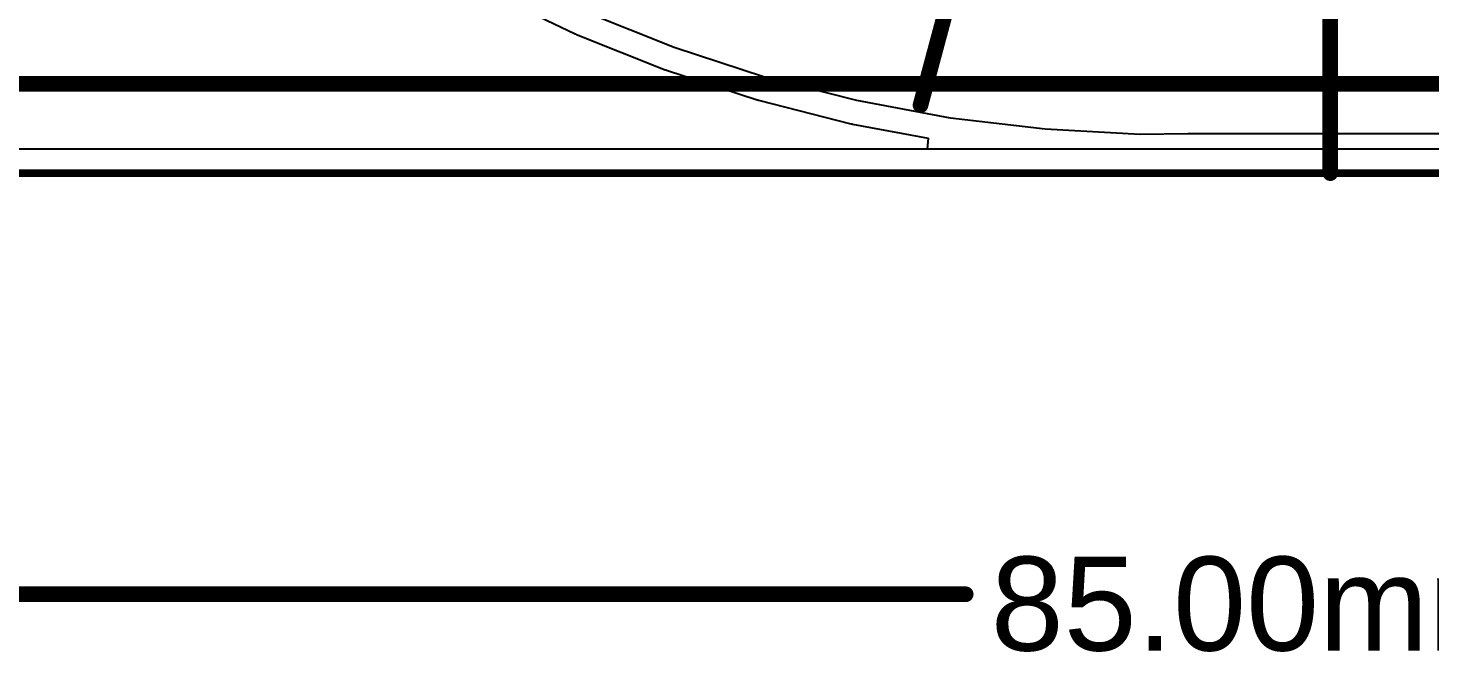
# Model space of a CAD drawing. Header units: inches. Extents: x -7 to 348, y -14 to 159.
# Drawn here: x 14.68 to 37.43, y -14.22 to -4.1 of the extents above; entities that cross this region are included whole.
import ezdxf

# ---------------------------------------------------------------- set-up
doc = ezdxf.new("R2010")
doc.units = ezdxf.units.IN
for name, color, linetype in [('Board Outline', 216, 'Continuous'), ('Bottom Layer', 5, 'Continuous'), ('Dimension', 6, 'Continuous'), ('Top Layer', 1, 'Continuous'), ('Top Overlay', 2, 'Continuous')]:
    doc.layers.add(name, color=color, linetype=linetype)
doc.styles.add('Arial', font='', dxfattribs={"height": 0.2})
doc.styles.get('Arial').set_extended_font_data('Arial')

msp = doc.modelspace()

# ---------------------------------------------------------------- linework, layer by layer
at = {"layer": 'Board Outline', "const_width": 0.127}
msp.add_lwpolyline([(-1.839, -6.45), (73.161, -6.45)], dxfattribs=at)
msp.add_lwpolyline([(-1.839, -6.45), (73.161, -6.45)], dxfattribs=at)
msp.add_lwpolyline([(-1.839, -6.45), (73.161, -6.45)], dxfattribs=at)
msp.add_lwpolyline([(-1.839, -6.45), (73.161, -6.45)], dxfattribs=at)
at = {"layer": 'Bottom Layer'}
msp.add_line((73.463, -6.062), (-2.141, -6.062), dxfattribs=at)
at = {"layer": 'Dimension', "const_width": 0.254}
for points in [[(35.81, 46.467), (35.811, -6.45)], [(29.163, -5.347), (42.363, 43.915)], [(-6.839, -13.284), (29.897, -13.284)]]:
    msp.add_lwpolyline(points, dxfattribs=at)
at = {"layer": 'Dimension', "const_width": 0.127}
for points in [[(29.1, -5.347, 1), (29.227, -5.347, 1)], [(35.748, -6.45, 1), (35.875, -6.45, 1)], [(29.833, -13.284, 1), (29.96, -13.284, 1)]]:
    msp.add_lwpolyline(points, format="xyb", close=True, dxfattribs=at)
at = {"layer": 'Top Layer'}
for p, q in [((22.166, -3.521), (23.561, -4.188)), ((25.164, -4.412), (23.729, -3.837)), ((23.561, -4.188), (23.573, -4.191)), ((23.573, -4.191), (23.584, -4.198)), ((23.584, -4.198), (25.019, -4.772)), ((26.633, -4.891), (25.164, -4.412)), ((25.019, -4.772), (25.032, -4.775)), ((25.032, -4.775), (25.043, -4.781)), ((25.043, -4.781), (26.513, -5.26)), ((28.131, -5.273), (26.633, -4.891)), ((26.513, -5.26), (26.526, -5.262)), ((26.526, -5.262), (26.537, -5.267)), ((26.537, -5.267), (28.035, -5.649)), ((29.651, -5.556), (28.131, -5.273)), ((28.035, -5.649), (28.048, -5.65)), ((28.048, -5.65), (28.06, -5.655)), ((28.06, -5.655), (29.289, -5.884)), ((31.186, -5.739), (29.651, -5.556)), ((29.289, -5.884), (29.272, -6.062)), ((32.73, -5.822), (31.186, -5.739)), ((33.502, -5.813), (32.73, -5.822)), ((72.904, -5.813), (33.502, -5.813)), ((29.272, -6.062), (-2.141, -6.062))]:
    msp.add_line(p, q, dxfattribs=at)
at = {"layer": 'Top Overlay', "const_width": 0.254}
msp.add_lwpolyline([(0, -5), (71.646, -5)], dxfattribs=at)

# ---------------------------------------------------------------- texts
at = {"layer": 'Dimension', "style": 'Arial'}
msp.add_text('85.00mm', height=1.524, dxfattribs=at).set_placement((30.303, -14.198))

doc.saveas('drawing.dxf')
